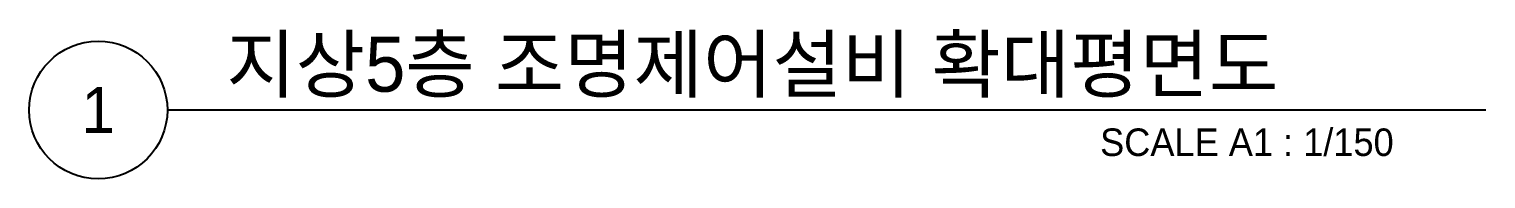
# Model space of a CAD drawing. Header units: millimetres. Extents: x 39625 to 501091, y -351975 to 833216.
# Drawn here: x 296472 to 320178, y 539025 to 541474 of the extents above; entities that cross this region are included whole.
import ezdxf
from ezdxf.enums import TextEntityAlignment as Align

# ---------------------------------------------------------------- set-up
doc = ezdxf.new("R2010")
doc.units = ezdxf.units.MM
doc.header["$LTSCALE"] = 150
doc.layers.add('-----41 Drawing Title', color=2, linetype='Continuous')
doc.styles.add('ELEC', font='')
doc.styles.get('ELEC').set_extended_font_data('Dotum')

msp = doc.modelspace()

# ---------------------------------------------------------------- linework, layer by layer
at = {"layer": '-----41 Drawing Title', "color": 7}
msp.add_line((320178, 540150), (298722, 540150), dxfattribs=at)
msp.add_circle((297597, 540150), 1125, dxfattribs=at)

# ---------------------------------------------------------------- texts
at = {"layer": '-----41 Drawing Title', "color": 2, "style": 'ELEC'}
msp.add_text('지상5층 조명제어설비 확대평면도', height=900, dxfattribs=at).set_placement((299681, 540450))
at = {"layer": '-----41 Drawing Title', "color": 7, "style": 'ELEC'}
msp.add_text('1', height=750, dxfattribs=at).set_placement((297597, 540150), align=Align.MIDDLE)
at = {"layer": '-----41 Drawing Title', "style": 'ELEC'}
msp.add_text('SCALE A1 : 1/150', height=450, dxfattribs=at).set_placement((318678, 539400), align=Align.RIGHT)

doc.saveas('drawing.dxf')
